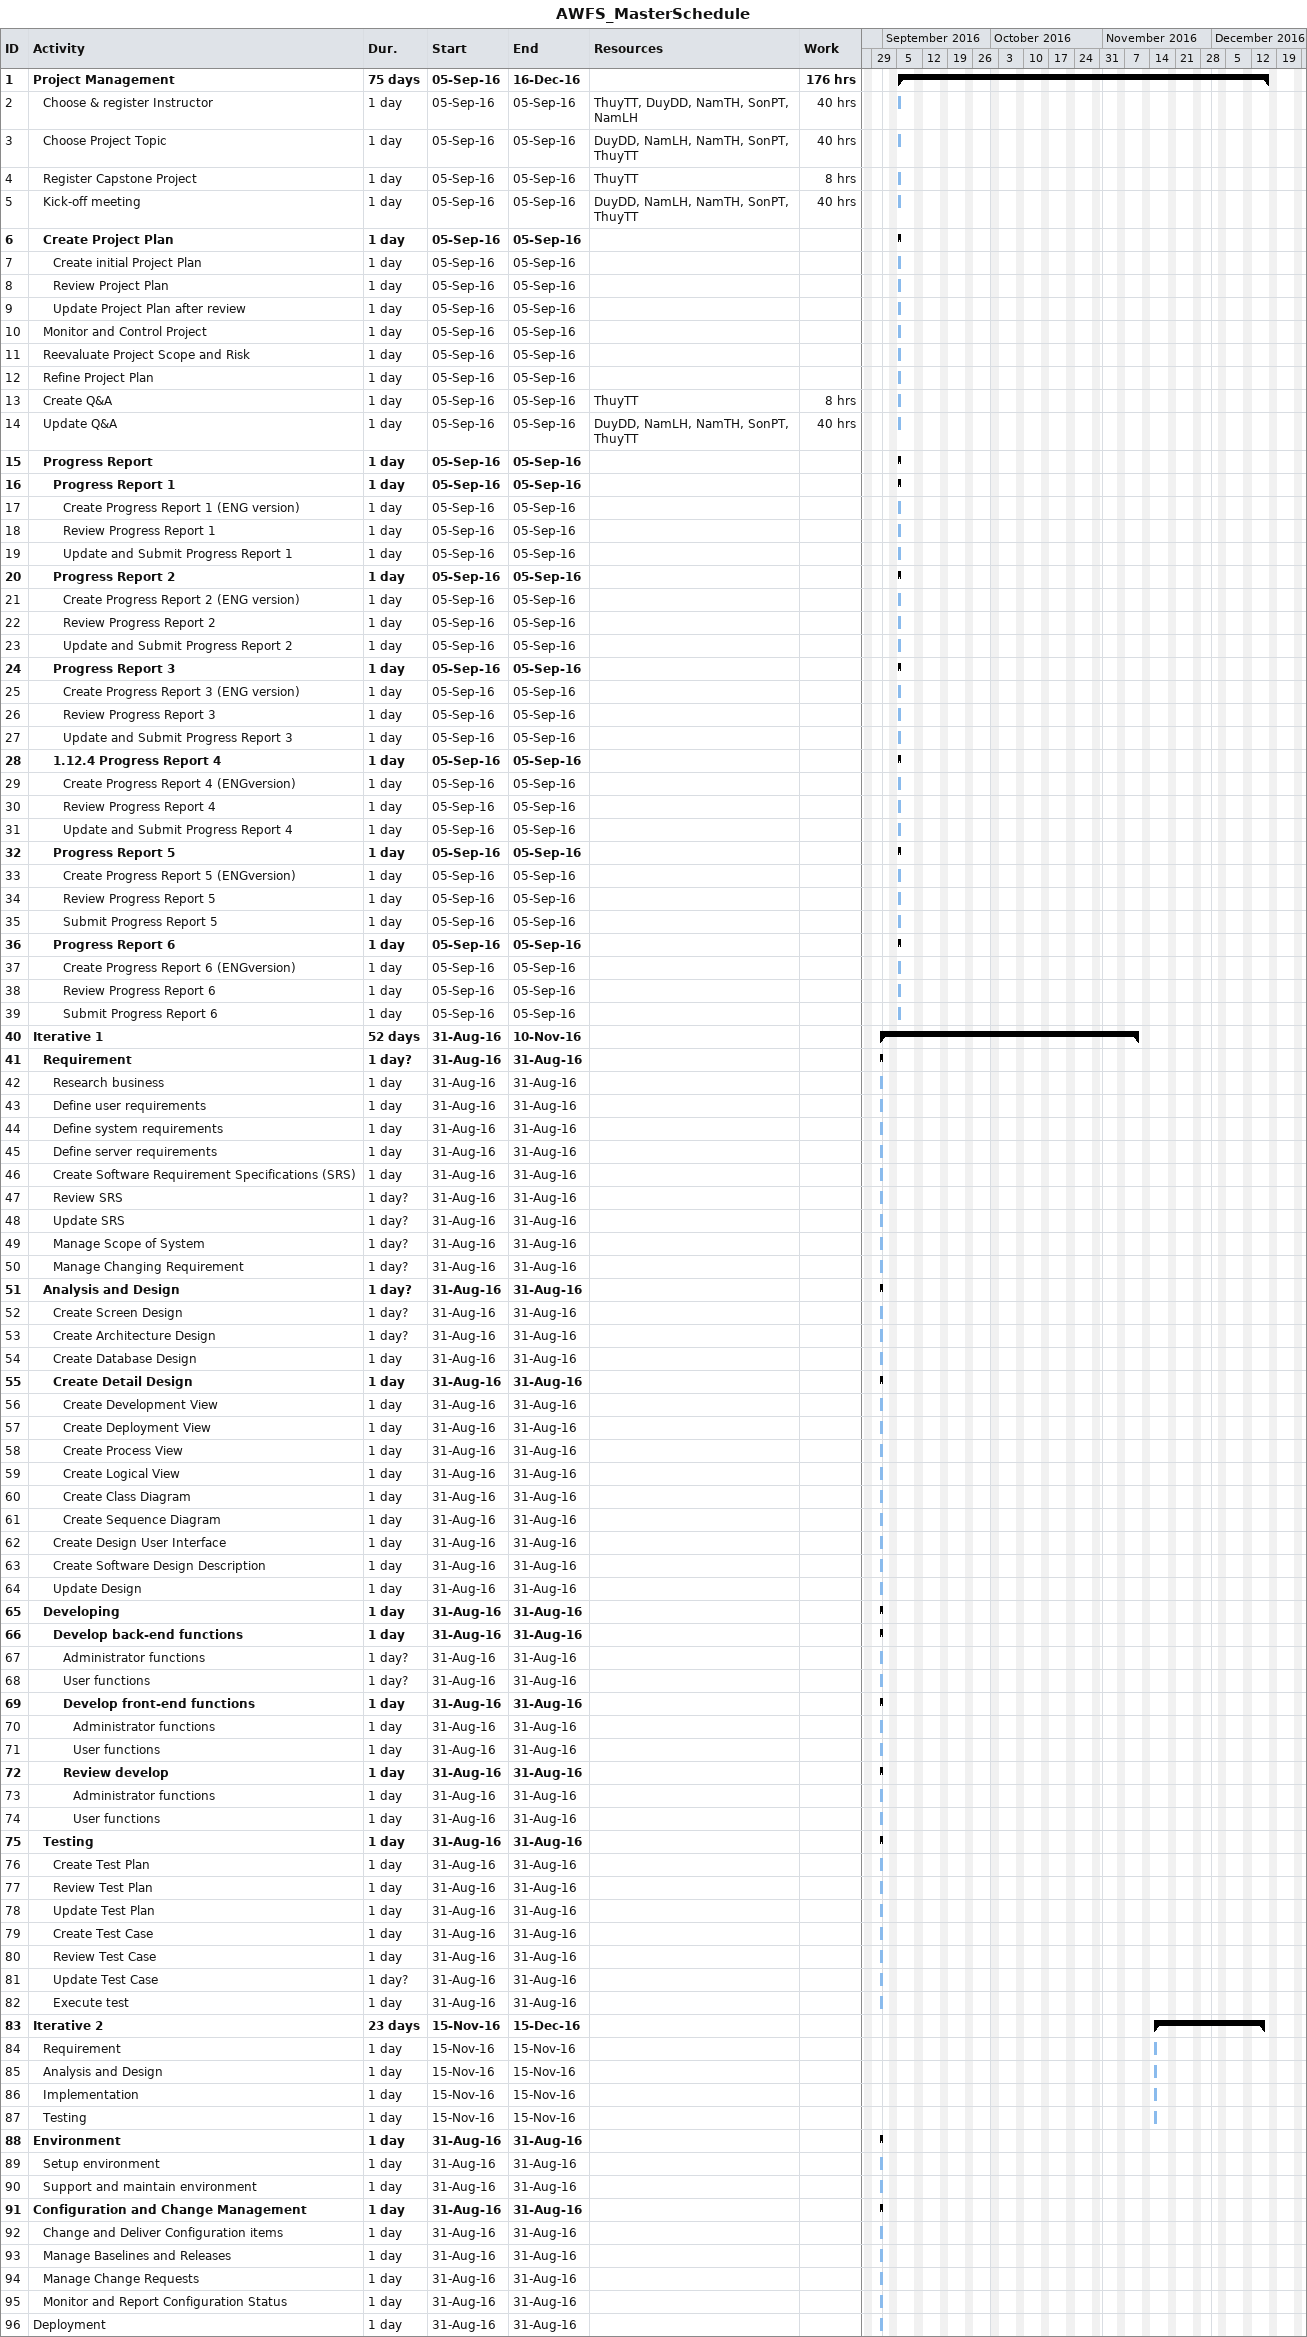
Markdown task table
AWFS_MasterSchedule

| ID | Level | Task | Duration | Start | Finish | Resources | Work (h) |
|---|---|---|---|---|---|---|---|
| 1 | 1 | **Project Management** | 75d | 2016-09-05 | 2016-12-16 |  | 176 |
| 2 | 2 | Choose & register Instructor | 1d | 2016-09-05 | 2016-09-05 | ThuyTT, DuyDD, NamTH, SonPT, NamLH | 40 |
| 3 | 2 | Choose Project Topic | 1d | 2016-09-05 | 2016-09-05 | DuyDD, NamLH, NamTH, SonPT, ThuyTT | 40 |
| 4 | 2 | Register Capstone Project | 1d | 2016-09-05 | 2016-09-05 | ThuyTT | 8 |
| 5 | 2 | Kick-off meeting | 1d | 2016-09-05 | 2016-09-05 | DuyDD, NamLH, NamTH, SonPT, ThuyTT | 40 |
| 6 | 2 | **Create Project Plan** | 1d | 2016-09-05 | 2016-09-05 |  |  |
| 7 | 3 | Create initial Project Plan | 1d | 2016-09-05 | 2016-09-05 |  |  |
| 8 | 3 | Review Project Plan | 1d | 2016-09-05 | 2016-09-05 |  |  |
| 9 | 3 | Update Project Plan after review | 1d | 2016-09-05 | 2016-09-05 |  |  |
| 10 | 2 | Monitor and Control Project | 1d | 2016-09-05 | 2016-09-05 |  |  |
| 11 | 2 | Reevaluate Project Scope and Risk | 1d | 2016-09-05 | 2016-09-05 |  |  |
| 12 | 2 | Refine Project Plan | 1d | 2016-09-05 | 2016-09-05 |  |  |
| 13 | 2 | Create Q&A | 1d | 2016-09-05 | 2016-09-05 | ThuyTT | 8 |
| 14 | 2 | Update Q&A | 1d | 2016-09-05 | 2016-09-05 | DuyDD, NamLH, NamTH, SonPT, ThuyTT | 40 |
| 15 | 2 | **Progress Report** | 1d | 2016-09-05 | 2016-09-05 |  |  |
| 16 | 3 | **Progress Report 1** | 1d | 2016-09-05 | 2016-09-05 |  |  |
| 17 | 4 | Create Progress Report 1 (ENG version) | 1d | 2016-09-05 | 2016-09-05 |  |  |
| 18 | 4 | Review Progress Report 1 | 1d | 2016-09-05 | 2016-09-05 |  |  |
| 19 | 4 | Update and Submit Progress Report 1 | 1d | 2016-09-05 | 2016-09-05 |  |  |
| 20 | 3 | **Progress Report 2** | 1d | 2016-09-05 | 2016-09-05 |  |  |
| 21 | 4 | Create Progress Report 2 (ENG version) | 1d | 2016-09-05 | 2016-09-05 |  |  |
| 22 | 4 | Review Progress Report 2 | 1d | 2016-09-05 | 2016-09-05 |  |  |
| 23 | 4 | Update and Submit Progress Report 2 | 1d | 2016-09-05 | 2016-09-05 |  |  |
| 24 | 3 | **Progress Report 3** | 1d | 2016-09-05 | 2016-09-05 |  |  |
| 25 | 4 | Create Progress Report 3 (ENG version) | 1d | 2016-09-05 | 2016-09-05 |  |  |
| 26 | 4 | Review Progress Report 3 | 1d | 2016-09-05 | 2016-09-05 |  |  |
| 27 | 4 | Update and Submit Progress Report 3 | 1d | 2016-09-05 | 2016-09-05 |  |  |
| 28 | 3 | **1.12.4 Progress Report 4** | 1d | 2016-09-05 | 2016-09-05 |  |  |
| 29 | 4 | Create Progress Report 4 (ENGversion) | 1d | 2016-09-05 | 2016-09-05 |  |  |
| 30 | 4 | Review Progress Report 4 | 1d | 2016-09-05 | 2016-09-05 |  |  |
| 31 | 4 | Update and Submit Progress Report 4 | 1d | 2016-09-05 | 2016-09-05 |  |  |
| 32 | 3 | **Progress Report 5** | 1d | 2016-09-05 | 2016-09-05 |  |  |
| 33 | 4 | Create Progress Report 5 (ENGversion) | 1d | 2016-09-05 | 2016-09-05 |  |  |
| 34 | 4 | Review Progress Report 5 | 1d | 2016-09-05 | 2016-09-05 |  |  |
| 35 | 4 | Submit Progress Report 5 | 1d | 2016-09-05 | 2016-09-05 |  |  |
| 36 | 3 | **Progress Report 6** | 1d | 2016-09-05 | 2016-09-05 |  |  |
| 37 | 4 | Create Progress Report 6 (ENGversion) | 1d | 2016-09-05 | 2016-09-05 |  |  |
| 38 | 4 | Review Progress Report 6 | 1d | 2016-09-05 | 2016-09-05 |  |  |
| 39 | 4 | Submit Progress Report 6 | 1d | 2016-09-05 | 2016-09-05 |  |  |
| 40 | 1 | **Iterative 1** | 52d | 2016-08-31 | 2016-11-10 |  |  |
| 41 | 2 | **Requirement** | 1d? | 2016-08-31 | 2016-08-31 |  |  |
| 42 | 3 | Research business | 1d | 2016-08-31 | 2016-08-31 |  |  |
| 43 | 3 | Define user requirements | 1d | 2016-08-31 | 2016-08-31 |  |  |
| 44 | 3 | Define system requirements | 1d | 2016-08-31 | 2016-08-31 |  |  |
| 45 | 3 | Define server requirements | 1d | 2016-08-31 | 2016-08-31 |  |  |
| 46 | 3 | Create Software Requirement Specifications (SRS) | 1d | 2016-08-31 | 2016-08-31 |  |  |
| 47 | 3 | Review SRS | 1d? | 2016-08-31 | 2016-08-31 |  |  |
| 48 | 3 | Update SRS | 1d? | 2016-08-31 | 2016-08-31 |  |  |
| 49 | 3 | Manage Scope of System | 1d? | 2016-08-31 | 2016-08-31 |  |  |
| 50 | 3 | Manage Changing Requirement | 1d? | 2016-08-31 | 2016-08-31 |  |  |
| 51 | 2 | **Analysis and Design** | 1d? | 2016-08-31 | 2016-08-31 |  |  |
| 52 | 3 | Create Screen Design | 1d? | 2016-08-31 | 2016-08-31 |  |  |
| 53 | 3 | Create Architecture Design | 1d? | 2016-08-31 | 2016-08-31 |  |  |
| 54 | 3 | Create Database Design | 1d | 2016-08-31 | 2016-08-31 |  |  |
| 55 | 3 | **Create Detail Design** | 1d | 2016-08-31 | 2016-08-31 |  |  |
| 56 | 4 | Create Development View | 1d | 2016-08-31 | 2016-08-31 |  |  |
| 57 | 4 | Create Deployment View | 1d | 2016-08-31 | 2016-08-31 |  |  |
| 58 | 4 | Create Process View | 1d | 2016-08-31 | 2016-08-31 |  |  |
| 59 | 4 | Create Logical View | 1d | 2016-08-31 | 2016-08-31 |  |  |
| 60 | 4 | Create Class Diagram | 1d | 2016-08-31 | 2016-08-31 |  |  |
| 61 | 4 | Create Sequence Diagram | 1d | 2016-08-31 | 2016-08-31 |  |  |
| 62 | 3 | Create Design User Interface | 1d | 2016-08-31 | 2016-08-31 |  |  |
| 63 | 3 | Create Software Design Description | 1d | 2016-08-31 | 2016-08-31 |  |  |
| 64 | 3 | Update Design | 1d | 2016-08-31 | 2016-08-31 |  |  |
| 65 | 2 | **Developing** | 1d | 2016-08-31 | 2016-08-31 |  |  |
| 66 | 3 | **Develop back-end functions** | 1d | 2016-08-31 | 2016-08-31 |  |  |
| 67 | 4 | Administrator functions | 1d? | 2016-08-31 | 2016-08-31 |  |  |
| 68 | 4 | User functions | 1d? | 2016-08-31 | 2016-08-31 |  |  |
| 69 | 4 | **Develop front-end functions** | 1d | 2016-08-31 | 2016-08-31 |  |  |
| 70 | 5 | Administrator functions | 1d | 2016-08-31 | 2016-08-31 |  |  |
| 71 | 5 | User functions | 1d | 2016-08-31 | 2016-08-31 |  |  |
| 72 | 4 | **Review develop** | 1d | 2016-08-31 | 2016-08-31 |  |  |
| 73 | 5 | Administrator functions | 1d | 2016-08-31 | 2016-08-31 |  |  |
| 74 | 5 | User functions | 1d | 2016-08-31 | 2016-08-31 |  |  |
| 75 | 2 | **Testing** | 1d | 2016-08-31 | 2016-08-31 |  |  |
| 76 | 3 | Create Test Plan | 1d | 2016-08-31 | 2016-08-31 |  |  |
| 77 | 3 | Review Test Plan | 1d | 2016-08-31 | 2016-08-31 |  |  |
| 78 | 3 | Update Test Plan | 1d | 2016-08-31 | 2016-08-31 |  |  |
| 79 | 3 | Create Test Case | 1d | 2016-08-31 | 2016-08-31 |  |  |
| 80 | 3 | Review Test Case | 1d | 2016-08-31 | 2016-08-31 |  |  |
| 81 | 3 | Update Test Case | 1d? | 2016-08-31 | 2016-08-31 |  |  |
| 82 | 3 | Execute test | 1d | 2016-08-31 | 2016-08-31 |  |  |
| 83 | 1 | **Iterative 2** | 23d | 2016-11-15 | 2016-12-15 |  |  |
| 84 | 2 | Requirement | 1d | 2016-11-15 | 2016-11-15 |  |  |
| 85 | 2 | Analysis and Design | 1d | 2016-11-15 | 2016-11-15 |  |  |
| 86 | 2 | Implementation | 1d | 2016-11-15 | 2016-11-15 |  |  |
| 87 | 2 | Testing | 1d | 2016-11-15 | 2016-11-15 |  |  |
| 88 | 1 | **Environment** | 1d | 2016-08-31 | 2016-08-31 |  |  |
| 89 | 2 | Setup environment | 1d | 2016-08-31 | 2016-08-31 |  |  |
| 90 | 2 | Support and maintain environment | 1d | 2016-08-31 | 2016-08-31 |  |  |
| 91 | 1 | **Configuration and Change Management** | 1d | 2016-08-31 | 2016-08-31 |  |  |
| 92 | 2 | Change and Deliver Configuration items | 1d | 2016-08-31 | 2016-08-31 |  |  |
| 93 | 2 | Manage Baselines and Releases | 1d | 2016-08-31 | 2016-08-31 |  |  |
| 94 | 2 | Manage Change Requests | 1d | 2016-08-31 | 2016-08-31 |  |  |
| 95 | 2 | Monitor and Report Configuration Status | 1d | 2016-08-31 | 2016-08-31 |  |  |
| 96 | 1 | Deployment | 1d | 2016-08-31 | 2016-08-31 |  |  |
